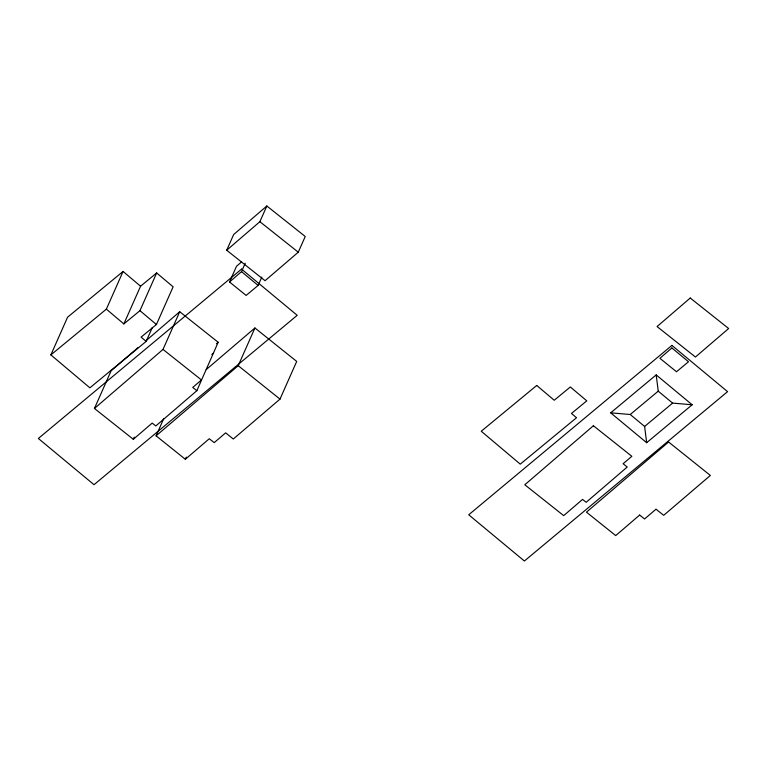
<?xml version="1.0" encoding="UTF-8"?>
<svg xmlns="http://www.w3.org/2000/svg" width="767" height="767" viewBox="0 0 767 767"><rect width="100%" height="100%" fill="white"/><g stroke="black" fill="none" stroke-linecap="round" stroke-linejoin="round"><path stroke-width="1.15" d="M152.365 327.394L146.161 341.401L89.883 387.824L50.871 354.91L67.582 317.212L123.075 271.441L140.562 286.225L123.851 323.923L106.364 309.139L123.075 271.441M146.334 340.462L179.727 311.728L218.183 342.274L196.851 390.7L155.806 425.963L152.182 423.087L133.314 439.299L94.437 408.466L111.138 370.758L138.213 347.451M123.851 323.923L139.958 310.664L156.66 272.956L173.121 286.82L156.41 324.527L141.099 337.125L146.161 341.401M94.437 408.466L163.016 349.426L179.727 311.728M133.314 439.299L134.273 437.142M226.696 250.243L233.667 234.529L266.839 205.987L305.237 236.495L298.277 252.199L265.056 280.703L226.696 250.243L259.879 221.692L266.839 205.987M206.189 369.617L254.922 327.979L296.704 361.42L279.993 399.118L233.302 439.012L225.651 432.856L214.204 442.636L209.276 438.743L185.336 459.27L156.094 435.838L163.726 418.609M261.835 277.05L258.124 285.429L246.121 295.429L229.534 281.988L236.504 266.283L241.634 261.844M229.534 281.988L241.509 271.633L245.229 263.254M185.336 459.27L186.285 457.113M156.094 435.838L238.221 365.686L254.922 327.979M211.778 354.536L213.562 353.002M216.428 343.76L218.183 342.274M610.685 412.838L656.197 374.9L692.17 404.765L646.658 442.712L610.685 412.838L630.234 414.506L644.616 426.452L646.658 442.712M630.234 414.506L658.23 391.16L656.197 374.9M644.616 426.452L672.621 403.106L692.17 404.765M50.871 354.91L106.364 309.139M140.562 286.225L156.66 272.956M259.879 221.692L298.277 252.199M163.016 349.426L201.472 379.972L192.738 387.421L196.851 390.7M238.221 365.686L279.993 399.118M658.23 391.16L672.621 403.106M241.509 271.633L258.124 285.429M139.958 310.664L156.41 324.527M671.882 347.959L659.908 358.314L676.494 371.755L688.498 361.746L671.882 347.959M690.242 298.018L657.07 326.56L695.429 357.029L728.65 328.525L690.242 298.018M593.39 425.752L524.81 484.782L563.687 515.625L582.556 499.403L586.18 502.289L627.224 467.026L623.111 463.738L631.845 456.298L593.39 425.752M639.649 515.06L615.7 535.587L586.467 512.164L668.594 442.003L710.367 475.444L663.676 515.338L656.025 509.173L644.577 518.962L639.649 515.06M241.538 269.092L38.35 438.475L94.025 484.696L297.203 315.314L241.538 269.092M671.902 345.418L468.723 514.791L524.388 561.013L727.576 391.64L671.902 345.418M536.737 385.465L481.245 431.236L520.256 464.15L576.535 417.718L571.473 413.451L586.784 400.844L570.332 386.98L554.225 400.249L536.737 385.465"/></g></svg>
